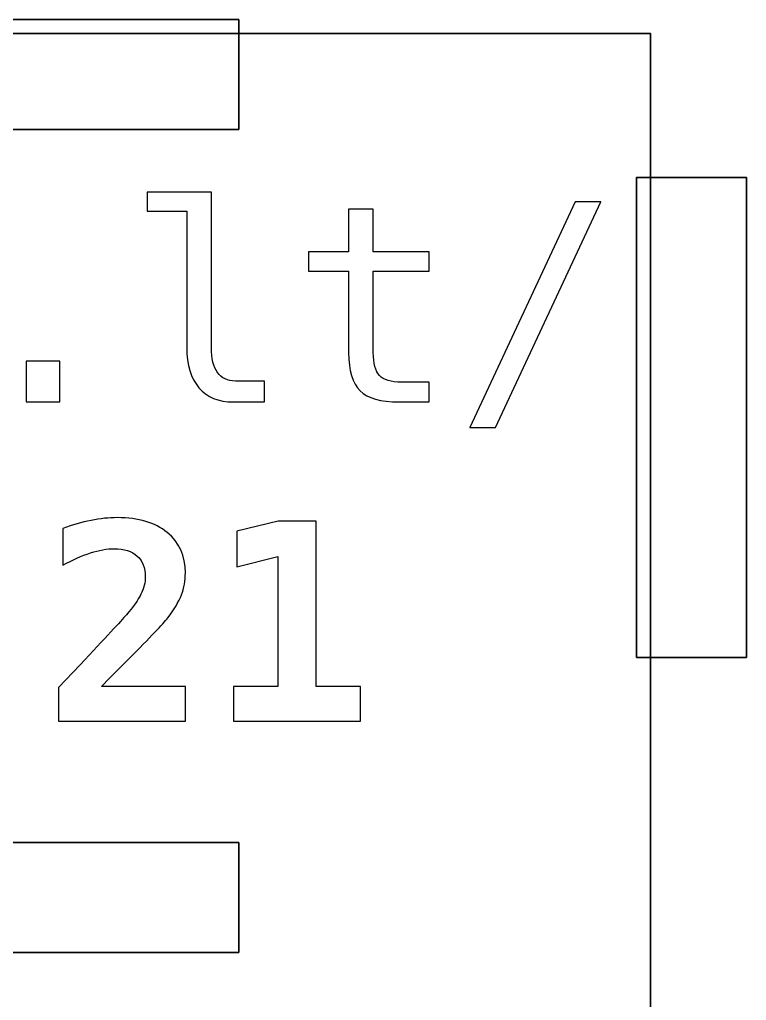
# Model space of a CAD drawing. Header units: centimetres. Extents: x -10.95 to -9.98, y -15.56 to -14.13.
# Drawn here: x -10.51 to -9.98, y -14.845 to -14.13 of the extents above; entities that cross this region are included whole.
import ezdxf

# ---------------------------------------------------------------- set-up
doc = ezdxf.new("R2010")
doc.units = ezdxf.units.CM
doc.header["$MEASUREMENT"] = 0
doc.layers.add('Layer 1', color=7, linetype='Continuous')

msp = doc.modelspace()

# ---------------------------------------------------------------- linework, layer by layer
at = {"layer": 'Layer 1', "color": 7, "lineweight": 35}
for points in [[(-10.95, -15.56), (-10.05, -15.56), (-10.05, -14.14), (-10.95, -14.14), (-10.95, -15.56)], [(-10.06, -14.59499), (-9.98, -14.59499), (-9.98, -14.24499), (-10.06, -14.24499), (-10.06, -14.59499)]]:
    msp.add_lwpolyline(points, close=True, dxfattribs=at)
for points in [[(-10.65, -14.20999), (-10.65, -14.20999), (-10.65, -14.12999), (-10.65, -14.12999), (-10.65, -14.12999), (-10.65, -14.12999), (-10.35, -14.12999), (-10.35, -14.12999), (-10.35, -14.12999), (-10.35, -14.12999), (-10.35, -14.20999), (-10.35, -14.20999), (-10.35, -14.20999), (-10.35, -14.20999), (-10.65, -14.20999), (-10.65, -14.20999)], [(-10.65, -14.80999), (-10.65, -14.80999), (-10.65, -14.72999), (-10.65, -14.72999), (-10.65, -14.72999), (-10.65, -14.72999), (-10.35, -14.72999), (-10.35, -14.72999), (-10.35, -14.72999), (-10.35, -14.72999), (-10.35, -14.80999), (-10.35, -14.80999), (-10.35, -14.80999), (-10.35, -14.80999), (-10.65, -14.80999), (-10.65, -14.80999)]]:
    msp.add_open_spline(points, degree=3, knots=[0, 0, 0, 0, 0.25, 0.25, 0.25, 0.25, 0.5, 0.5, 0.5, 0.5, 0.75, 0.75, 0.75, 0.75, 1, 1, 1, 1], dxfattribs=at)
at = {"layer": 'Layer 1', "color": 250}
for points, knots in [([(-10.3699, -14.36907), (-10.3699, -14.37713), (-10.36843, -14.3832), (-10.36547, -14.3873), (-10.36547, -14.3873), (-10.3625, -14.3914), (-10.35813, -14.39347), (-10.35233, -14.39347), (-10.35233, -14.39347), (-10.35233, -14.39347), (-10.33133, -14.39347), (-10.33133, -14.39347), (-10.33133, -14.39347), (-10.33133, -14.39347), (-10.33133, -14.4087), (-10.33133, -14.4087), (-10.33133, -14.4087), (-10.33133, -14.4087), (-10.35407, -14.4087), (-10.35407, -14.4087), (-10.35407, -14.4087), (-10.36483, -14.4087), (-10.37313, -14.40523), (-10.37903, -14.39833), (-10.37903, -14.39833), (-10.38493, -14.39143), (-10.38787, -14.38167), (-10.38787, -14.36907), (-10.38787, -14.36907), (-10.38787, -14.36907), (-10.38787, -14.26973), (-10.38787, -14.26973), (-10.38787, -14.26973), (-10.38787, -14.26973), (-10.41667, -14.26973), (-10.41667, -14.26973), (-10.41667, -14.26973), (-10.41667, -14.26973), (-10.41667, -14.25567), (-10.41667, -14.25567), (-10.41667, -14.25567), (-10.41667, -14.25567), (-10.3699, -14.25567), (-10.3699, -14.25567), (-10.3699, -14.25567), (-10.3699, -14.25567), (-10.3699, -14.36907), (-10.3699, -14.36907)], [0, 0, 0, 0, 0.083333, 0.083333, 0.083333, 0.083333, 0.166667, 0.166667, 0.166667, 0.166667, 0.25, 0.25, 0.25, 0.25, 0.333333, 0.333333, 0.333333, 0.333333, 0.416667, 0.416667, 0.416667, 0.416667, 0.5, 0.5, 0.5, 0.5, 0.583333, 0.583333, 0.583333, 0.583333, 0.666667, 0.666667, 0.666667, 0.666667, 0.75, 0.75, 0.75, 0.75, 0.833333, 0.833333, 0.833333, 0.833333, 0.916667, 0.916667, 0.916667, 0.916667, 1, 1, 1, 1]), ([(-10.3699, -14.36907), (-10.3699, -14.37713), (-10.36843, -14.3832), (-10.36547, -14.3873), (-10.36547, -14.3873), (-10.3625, -14.3914), (-10.35813, -14.39347), (-10.35233, -14.39347), (-10.35233, -14.39347), (-10.35233, -14.39347), (-10.33133, -14.39347), (-10.33133, -14.39347), (-10.33133, -14.39347), (-10.33133, -14.39347), (-10.33133, -14.4087), (-10.33133, -14.4087), (-10.33133, -14.4087), (-10.33133, -14.4087), (-10.35407, -14.4087), (-10.35407, -14.4087), (-10.35407, -14.4087), (-10.36483, -14.4087), (-10.37313, -14.40523), (-10.37903, -14.39833), (-10.37903, -14.39833), (-10.38493, -14.39143), (-10.38787, -14.38167), (-10.38787, -14.36907), (-10.38787, -14.36907), (-10.38787, -14.36907), (-10.38787, -14.26973), (-10.38787, -14.26973), (-10.38787, -14.26973), (-10.38787, -14.26973), (-10.41667, -14.26973), (-10.41667, -14.26973), (-10.41667, -14.26973), (-10.41667, -14.26973), (-10.41667, -14.25567), (-10.41667, -14.25567), (-10.41667, -14.25567), (-10.41667, -14.25567), (-10.3699, -14.25567), (-10.3699, -14.25567), (-10.3699, -14.25567), (-10.3699, -14.25567), (-10.3699, -14.36907), (-10.3699, -14.36907)], [0, 0, 0, 0, 0.083333, 0.083333, 0.083333, 0.083333, 0.166667, 0.166667, 0.166667, 0.166667, 0.25, 0.25, 0.25, 0.25, 0.333333, 0.333333, 0.333333, 0.333333, 0.416667, 0.416667, 0.416667, 0.416667, 0.5, 0.5, 0.5, 0.5, 0.583333, 0.583333, 0.583333, 0.583333, 0.666667, 0.666667, 0.666667, 0.666667, 0.75, 0.75, 0.75, 0.75, 0.833333, 0.833333, 0.833333, 0.833333, 0.916667, 0.916667, 0.916667, 0.916667, 1, 1, 1, 1]), ([(-10.10467, -14.2629), (-10.10467, -14.2629), (-10.0861, -14.2629), (-10.0861, -14.2629), (-10.0861, -14.2629), (-10.0861, -14.2629), (-10.16287, -14.42727), (-10.16287, -14.42727), (-10.16287, -14.42727), (-10.16287, -14.42727), (-10.18153, -14.42727), (-10.18153, -14.42727), (-10.18153, -14.42727), (-10.18153, -14.42727), (-10.10467, -14.2629), (-10.10467, -14.2629)], [0, 0, 0, 0, 0.25, 0.25, 0.25, 0.25, 0.5, 0.5, 0.5, 0.5, 0.75, 0.75, 0.75, 0.75, 1, 1, 1, 1]), ([(-10.10467, -14.2629), (-10.10467, -14.2629), (-10.0861, -14.2629), (-10.0861, -14.2629), (-10.0861, -14.2629), (-10.0861, -14.2629), (-10.16287, -14.42727), (-10.16287, -14.42727), (-10.16287, -14.42727), (-10.16287, -14.42727), (-10.18153, -14.42727), (-10.18153, -14.42727), (-10.18153, -14.42727), (-10.18153, -14.42727), (-10.10467, -14.2629), (-10.10467, -14.2629)], [0, 0, 0, 0, 0.25, 0.25, 0.25, 0.25, 0.5, 0.5, 0.5, 0.5, 0.75, 0.75, 0.75, 0.75, 1, 1, 1, 1]), ([(-10.25193, -14.26827), (-10.25193, -14.26827), (-10.25193, -14.29933), (-10.25193, -14.29933), (-10.25193, -14.29933), (-10.25193, -14.29933), (-10.2111, -14.29933), (-10.2111, -14.29933), (-10.2111, -14.29933), (-10.2111, -14.29933), (-10.2111, -14.3133), (-10.2111, -14.3133), (-10.2111, -14.3133), (-10.2111, -14.3133), (-10.25193, -14.3133), (-10.25193, -14.3133), (-10.25193, -14.3133), (-10.25193, -14.3133), (-10.25193, -14.37267), (-10.25193, -14.37267), (-10.25193, -14.37267), (-10.25193, -14.38073), (-10.2504, -14.38637), (-10.24733, -14.38953), (-10.24733, -14.38953), (-10.24427, -14.39273), (-10.23893, -14.39433), (-10.23133, -14.39433), (-10.23133, -14.39433), (-10.23133, -14.39433), (-10.2111, -14.39433), (-10.2111, -14.39433), (-10.2111, -14.39433), (-10.2111, -14.39433), (-10.2111, -14.4087), (-10.2111, -14.4087), (-10.2111, -14.4087), (-10.2111, -14.4087), (-10.23307, -14.4087), (-10.23307, -14.4087), (-10.23307, -14.4087), (-10.24657, -14.4087), (-10.25607, -14.406), (-10.2616, -14.4006), (-10.2616, -14.4006), (-10.26713, -14.3952), (-10.2699, -14.38587), (-10.2699, -14.37267), (-10.2699, -14.37267), (-10.2699, -14.37267), (-10.2699, -14.3133), (-10.2699, -14.3133), (-10.2699, -14.3133), (-10.2699, -14.3133), (-10.2991, -14.3133), (-10.2991, -14.3133), (-10.2991, -14.3133), (-10.2991, -14.3133), (-10.2991, -14.29933), (-10.2991, -14.29933), (-10.2991, -14.29933), (-10.2991, -14.29933), (-10.2699, -14.29933), (-10.2699, -14.29933), (-10.2699, -14.29933), (-10.2699, -14.29933), (-10.2699, -14.26827), (-10.2699, -14.26827), (-10.2699, -14.26827), (-10.2699, -14.26827), (-10.25193, -14.26827), (-10.25193, -14.26827)], [0, 0, 0, 0, 0.055556, 0.055556, 0.055556, 0.055556, 0.111111, 0.111111, 0.111111, 0.111111, 0.166667, 0.166667, 0.166667, 0.166667, 0.222222, 0.222222, 0.222222, 0.222222, 0.277778, 0.277778, 0.277778, 0.277778, 0.333333, 0.333333, 0.333333, 0.333333, 0.388889, 0.388889, 0.388889, 0.388889, 0.444444, 0.444444, 0.444444, 0.444444, 0.5, 0.5, 0.5, 0.5, 0.555556, 0.555556, 0.555556, 0.555556, 0.611111, 0.611111, 0.611111, 0.611111, 0.666667, 0.666667, 0.666667, 0.666667, 0.722222, 0.722222, 0.722222, 0.722222, 0.777778, 0.777778, 0.777778, 0.777778, 0.833333, 0.833333, 0.833333, 0.833333, 0.888889, 0.888889, 0.888889, 0.888889, 0.944444, 0.944444, 0.944444, 0.944444, 1, 1, 1, 1]), ([(-10.25193, -14.26827), (-10.25193, -14.26827), (-10.25193, -14.29933), (-10.25193, -14.29933), (-10.25193, -14.29933), (-10.25193, -14.29933), (-10.2111, -14.29933), (-10.2111, -14.29933), (-10.2111, -14.29933), (-10.2111, -14.29933), (-10.2111, -14.3133), (-10.2111, -14.3133), (-10.2111, -14.3133), (-10.2111, -14.3133), (-10.25193, -14.3133), (-10.25193, -14.3133), (-10.25193, -14.3133), (-10.25193, -14.3133), (-10.25193, -14.37267), (-10.25193, -14.37267), (-10.25193, -14.37267), (-10.25193, -14.38073), (-10.2504, -14.38637), (-10.24733, -14.38953), (-10.24733, -14.38953), (-10.24427, -14.39273), (-10.23893, -14.39433), (-10.23133, -14.39433), (-10.23133, -14.39433), (-10.23133, -14.39433), (-10.2111, -14.39433), (-10.2111, -14.39433), (-10.2111, -14.39433), (-10.2111, -14.39433), (-10.2111, -14.4087), (-10.2111, -14.4087), (-10.2111, -14.4087), (-10.2111, -14.4087), (-10.23307, -14.4087), (-10.23307, -14.4087), (-10.23307, -14.4087), (-10.24657, -14.4087), (-10.25607, -14.406), (-10.2616, -14.4006), (-10.2616, -14.4006), (-10.26713, -14.3952), (-10.2699, -14.38587), (-10.2699, -14.37267), (-10.2699, -14.37267), (-10.2699, -14.37267), (-10.2699, -14.3133), (-10.2699, -14.3133), (-10.2699, -14.3133), (-10.2699, -14.3133), (-10.2991, -14.3133), (-10.2991, -14.3133), (-10.2991, -14.3133), (-10.2991, -14.3133), (-10.2991, -14.29933), (-10.2991, -14.29933), (-10.2991, -14.29933), (-10.2991, -14.29933), (-10.2699, -14.29933), (-10.2699, -14.29933), (-10.2699, -14.29933), (-10.2699, -14.29933), (-10.2699, -14.26827), (-10.2699, -14.26827), (-10.2699, -14.26827), (-10.2699, -14.26827), (-10.25193, -14.26827), (-10.25193, -14.26827)], [0, 0, 0, 0, 0.055556, 0.055556, 0.055556, 0.055556, 0.111111, 0.111111, 0.111111, 0.111111, 0.166667, 0.166667, 0.166667, 0.166667, 0.222222, 0.222222, 0.222222, 0.222222, 0.277778, 0.277778, 0.277778, 0.277778, 0.333333, 0.333333, 0.333333, 0.333333, 0.388889, 0.388889, 0.388889, 0.388889, 0.444444, 0.444444, 0.444444, 0.444444, 0.5, 0.5, 0.5, 0.5, 0.555556, 0.555556, 0.555556, 0.555556, 0.611111, 0.611111, 0.611111, 0.611111, 0.666667, 0.666667, 0.666667, 0.666667, 0.722222, 0.722222, 0.722222, 0.722222, 0.777778, 0.777778, 0.777778, 0.777778, 0.833333, 0.833333, 0.833333, 0.833333, 0.888889, 0.888889, 0.888889, 0.888889, 0.944444, 0.944444, 0.944444, 0.944444, 1, 1, 1, 1]), ([(-10.50493, -14.3789), (-10.50493, -14.3789), (-10.48033, -14.3789), (-10.48033, -14.3789), (-10.48033, -14.3789), (-10.48033, -14.3789), (-10.48033, -14.4087), (-10.48033, -14.4087), (-10.48033, -14.4087), (-10.48033, -14.4087), (-10.50493, -14.4087), (-10.50493, -14.4087), (-10.50493, -14.4087), (-10.50493, -14.4087), (-10.50493, -14.3789), (-10.50493, -14.3789)], [0, 0, 0, 0, 0.25, 0.25, 0.25, 0.25, 0.5, 0.5, 0.5, 0.5, 0.75, 0.75, 0.75, 0.75, 1, 1, 1, 1]), ([(-10.50493, -14.3789), (-10.50493, -14.3789), (-10.48033, -14.3789), (-10.48033, -14.3789), (-10.48033, -14.3789), (-10.48033, -14.3789), (-10.48033, -14.4087), (-10.48033, -14.4087), (-10.48033, -14.4087), (-10.48033, -14.4087), (-10.50493, -14.4087), (-10.50493, -14.4087), (-10.50493, -14.4087), (-10.50493, -14.4087), (-10.50493, -14.3789), (-10.50493, -14.3789)], [0, 0, 0, 0, 0.25, 0.25, 0.25, 0.25, 0.5, 0.5, 0.5, 0.5, 0.75, 0.75, 0.75, 0.75, 1, 1, 1, 1]), ([(-10.45013, -14.6161), (-10.45013, -14.6161), (-10.3887, -14.6161), (-10.3887, -14.6161), (-10.3887, -14.6161), (-10.3887, -14.6161), (-10.3887, -14.6415), (-10.3887, -14.6415), (-10.3887, -14.6415), (-10.3887, -14.6415), (-10.48127, -14.6415), (-10.48127, -14.6415), (-10.48127, -14.6415), (-10.48127, -14.6415), (-10.48127, -14.61687), (-10.48127, -14.61687), (-10.48127, -14.61687), (-10.48127, -14.61687), (-10.46563, -14.6003), (-10.46563, -14.6003), (-10.46563, -14.6003), (-10.4471, -14.58057), (-10.43583, -14.56843), (-10.43187, -14.56387), (-10.43187, -14.56387), (-10.427, -14.55827), (-10.42347, -14.5533), (-10.42133, -14.54897), (-10.42133, -14.54897), (-10.41917, -14.54463), (-10.4181, -14.54037), (-10.4181, -14.53613), (-10.4181, -14.53613), (-10.4181, -14.52963), (-10.42007, -14.5246), (-10.424, -14.52107), (-10.424, -14.52107), (-10.42793, -14.5175), (-10.43353, -14.51573), (-10.44073, -14.51573), (-10.44073, -14.51573), (-10.4459, -14.51573), (-10.45167, -14.51677), (-10.45807, -14.5188), (-10.45807, -14.5188), (-10.4645, -14.52087), (-10.47117, -14.52383), (-10.47813, -14.52773), (-10.47813, -14.52773), (-10.47813, -14.52773), (-10.47813, -14.50087), (-10.47813, -14.50087), (-10.47813, -14.50087), (-10.47117, -14.49833), (-10.46437, -14.4964), (-10.45767, -14.49507), (-10.45767, -14.49507), (-10.451, -14.49373), (-10.4446, -14.49307), (-10.4385, -14.49307), (-10.4385, -14.49307), (-10.42307, -14.49307), (-10.41093, -14.49667), (-10.40213, -14.50387), (-10.40213, -14.50387), (-10.3933, -14.51103), (-10.3889, -14.52087), (-10.3889, -14.5333), (-10.3889, -14.5333), (-10.3889, -14.53903), (-10.38987, -14.5444), (-10.39177, -14.5494), (-10.39177, -14.5494), (-10.3937, -14.55443), (-10.397, -14.56), (-10.4017, -14.5661), (-10.4017, -14.5661), (-10.40513, -14.57053), (-10.4146, -14.5805), (-10.4301, -14.596), (-10.4301, -14.596), (-10.4385, -14.60437), (-10.44517, -14.6111), (-10.45013, -14.6161)], [0, 0, 0, 0, 0.047619, 0.047619, 0.047619, 0.047619, 0.095238, 0.095238, 0.095238, 0.095238, 0.142857, 0.142857, 0.142857, 0.142857, 0.190476, 0.190476, 0.190476, 0.190476, 0.238095, 0.238095, 0.238095, 0.238095, 0.285714, 0.285714, 0.285714, 0.285714, 0.333333, 0.333333, 0.333333, 0.333333, 0.380952, 0.380952, 0.380952, 0.380952, 0.428571, 0.428571, 0.428571, 0.428571, 0.47619, 0.47619, 0.47619, 0.47619, 0.52381, 0.52381, 0.52381, 0.52381, 0.571429, 0.571429, 0.571429, 0.571429, 0.619048, 0.619048, 0.619048, 0.619048, 0.666667, 0.666667, 0.666667, 0.666667, 0.714286, 0.714286, 0.714286, 0.714286, 0.761905, 0.761905, 0.761905, 0.761905, 0.809524, 0.809524, 0.809524, 0.809524, 0.857143, 0.857143, 0.857143, 0.857143, 0.904762, 0.904762, 0.904762, 0.904762, 0.952381, 0.952381, 0.952381, 0.952381, 1, 1, 1, 1]), ([(-10.45013, -14.6161), (-10.45013, -14.6161), (-10.3887, -14.6161), (-10.3887, -14.6161), (-10.3887, -14.6161), (-10.3887, -14.6161), (-10.3887, -14.6415), (-10.3887, -14.6415), (-10.3887, -14.6415), (-10.3887, -14.6415), (-10.48127, -14.6415), (-10.48127, -14.6415), (-10.48127, -14.6415), (-10.48127, -14.6415), (-10.48127, -14.61687), (-10.48127, -14.61687), (-10.48127, -14.61687), (-10.48127, -14.61687), (-10.46563, -14.6003), (-10.46563, -14.6003), (-10.46563, -14.6003), (-10.4471, -14.58057), (-10.43583, -14.56843), (-10.43187, -14.56387), (-10.43187, -14.56387), (-10.427, -14.55827), (-10.42347, -14.5533), (-10.42133, -14.54897), (-10.42133, -14.54897), (-10.41917, -14.54463), (-10.4181, -14.54037), (-10.4181, -14.53613), (-10.4181, -14.53613), (-10.4181, -14.52963), (-10.42007, -14.5246), (-10.424, -14.52107), (-10.424, -14.52107), (-10.42793, -14.5175), (-10.43353, -14.51573), (-10.44073, -14.51573), (-10.44073, -14.51573), (-10.4459, -14.51573), (-10.45167, -14.51677), (-10.45807, -14.5188), (-10.45807, -14.5188), (-10.4645, -14.52087), (-10.47117, -14.52383), (-10.47813, -14.52773), (-10.47813, -14.52773), (-10.47813, -14.52773), (-10.47813, -14.50087), (-10.47813, -14.50087), (-10.47813, -14.50087), (-10.47117, -14.49833), (-10.46437, -14.4964), (-10.45767, -14.49507), (-10.45767, -14.49507), (-10.451, -14.49373), (-10.4446, -14.49307), (-10.4385, -14.49307), (-10.4385, -14.49307), (-10.42307, -14.49307), (-10.41093, -14.49667), (-10.40213, -14.50387), (-10.40213, -14.50387), (-10.3933, -14.51103), (-10.3889, -14.52087), (-10.3889, -14.5333), (-10.3889, -14.5333), (-10.3889, -14.53903), (-10.38987, -14.5444), (-10.39177, -14.5494), (-10.39177, -14.5494), (-10.3937, -14.55443), (-10.397, -14.56), (-10.4017, -14.5661), (-10.4017, -14.5661), (-10.40513, -14.57053), (-10.4146, -14.5805), (-10.4301, -14.596), (-10.4301, -14.596), (-10.4385, -14.60437), (-10.44517, -14.6111), (-10.45013, -14.6161)], [0, 0, 0, 0, 0.047619, 0.047619, 0.047619, 0.047619, 0.095238, 0.095238, 0.095238, 0.095238, 0.142857, 0.142857, 0.142857, 0.142857, 0.190476, 0.190476, 0.190476, 0.190476, 0.238095, 0.238095, 0.238095, 0.238095, 0.285714, 0.285714, 0.285714, 0.285714, 0.333333, 0.333333, 0.333333, 0.333333, 0.380952, 0.380952, 0.380952, 0.380952, 0.428571, 0.428571, 0.428571, 0.428571, 0.47619, 0.47619, 0.47619, 0.47619, 0.52381, 0.52381, 0.52381, 0.52381, 0.571429, 0.571429, 0.571429, 0.571429, 0.619048, 0.619048, 0.619048, 0.619048, 0.666667, 0.666667, 0.666667, 0.666667, 0.714286, 0.714286, 0.714286, 0.714286, 0.761905, 0.761905, 0.761905, 0.761905, 0.809524, 0.809524, 0.809524, 0.809524, 0.857143, 0.857143, 0.857143, 0.857143, 0.904762, 0.904762, 0.904762, 0.904762, 0.952381, 0.952381, 0.952381, 0.952381, 1, 1, 1, 1]), ([(-10.35373, -14.6161), (-10.35373, -14.6161), (-10.3215, -14.6161), (-10.3215, -14.6161), (-10.3215, -14.6161), (-10.3215, -14.6161), (-10.3215, -14.52147), (-10.3215, -14.52147), (-10.3215, -14.52147), (-10.3215, -14.52147), (-10.35147, -14.5289), (-10.35147, -14.5289), (-10.35147, -14.5289), (-10.35147, -14.5289), (-10.35147, -14.50293), (-10.35147, -14.50293), (-10.35147, -14.50293), (-10.35147, -14.50293), (-10.3213, -14.4957), (-10.3213, -14.4957), (-10.3213, -14.4957), (-10.3213, -14.4957), (-10.29347, -14.4957), (-10.29347, -14.4957), (-10.29347, -14.4957), (-10.29347, -14.4957), (-10.29347, -14.6161), (-10.29347, -14.6161), (-10.29347, -14.6161), (-10.29347, -14.6161), (-10.26123, -14.6161), (-10.26123, -14.6161), (-10.26123, -14.6161), (-10.26123, -14.6161), (-10.26123, -14.6415), (-10.26123, -14.6415), (-10.26123, -14.6415), (-10.26123, -14.6415), (-10.35373, -14.6415), (-10.35373, -14.6415), (-10.35373, -14.6415), (-10.35373, -14.6415), (-10.35373, -14.6161), (-10.35373, -14.6161)], [0, 0, 0, 0, 0.090909, 0.090909, 0.090909, 0.090909, 0.181818, 0.181818, 0.181818, 0.181818, 0.272727, 0.272727, 0.272727, 0.272727, 0.363636, 0.363636, 0.363636, 0.363636, 0.454545, 0.454545, 0.454545, 0.454545, 0.545455, 0.545455, 0.545455, 0.545455, 0.636364, 0.636364, 0.636364, 0.636364, 0.727273, 0.727273, 0.727273, 0.727273, 0.818182, 0.818182, 0.818182, 0.818182, 0.909091, 0.909091, 0.909091, 0.909091, 1, 1, 1, 1]), ([(-10.35373, -14.6161), (-10.35373, -14.6161), (-10.3215, -14.6161), (-10.3215, -14.6161), (-10.3215, -14.6161), (-10.3215, -14.6161), (-10.3215, -14.52147), (-10.3215, -14.52147), (-10.3215, -14.52147), (-10.3215, -14.52147), (-10.35147, -14.5289), (-10.35147, -14.5289), (-10.35147, -14.5289), (-10.35147, -14.5289), (-10.35147, -14.50293), (-10.35147, -14.50293), (-10.35147, -14.50293), (-10.35147, -14.50293), (-10.3213, -14.4957), (-10.3213, -14.4957), (-10.3213, -14.4957), (-10.3213, -14.4957), (-10.29347, -14.4957), (-10.29347, -14.4957), (-10.29347, -14.4957), (-10.29347, -14.4957), (-10.29347, -14.6161), (-10.29347, -14.6161), (-10.29347, -14.6161), (-10.29347, -14.6161), (-10.26123, -14.6161), (-10.26123, -14.6161), (-10.26123, -14.6161), (-10.26123, -14.6161), (-10.26123, -14.6415), (-10.26123, -14.6415), (-10.26123, -14.6415), (-10.26123, -14.6415), (-10.35373, -14.6415), (-10.35373, -14.6415), (-10.35373, -14.6415), (-10.35373, -14.6415), (-10.35373, -14.6161), (-10.35373, -14.6161)], [0, 0, 0, 0, 0.090909, 0.090909, 0.090909, 0.090909, 0.181818, 0.181818, 0.181818, 0.181818, 0.272727, 0.272727, 0.272727, 0.272727, 0.363636, 0.363636, 0.363636, 0.363636, 0.454545, 0.454545, 0.454545, 0.454545, 0.545455, 0.545455, 0.545455, 0.545455, 0.636364, 0.636364, 0.636364, 0.636364, 0.727273, 0.727273, 0.727273, 0.727273, 0.818182, 0.818182, 0.818182, 0.818182, 0.909091, 0.909091, 0.909091, 0.909091, 1, 1, 1, 1])]:
    msp.add_open_spline(points, degree=3, knots=knots, dxfattribs=at)
at = {"layer": 'Layer 1', "color": 7, "lineweight": 20}
for points, knots in [([(-10.3699, -14.36907), (-10.3699, -14.37713), (-10.36843, -14.3832), (-10.36547, -14.3873), (-10.36547, -14.3873), (-10.3625, -14.3914), (-10.35813, -14.39347), (-10.35233, -14.39347), (-10.35233, -14.39347), (-10.35233, -14.39347), (-10.33133, -14.39347), (-10.33133, -14.39347), (-10.33133, -14.39347), (-10.33133, -14.39347), (-10.33133, -14.4087), (-10.33133, -14.4087), (-10.33133, -14.4087), (-10.33133, -14.4087), (-10.35407, -14.4087), (-10.35407, -14.4087), (-10.35407, -14.4087), (-10.36483, -14.4087), (-10.37313, -14.40523), (-10.37903, -14.39833), (-10.37903, -14.39833), (-10.38493, -14.39143), (-10.38787, -14.38167), (-10.38787, -14.36907), (-10.38787, -14.36907), (-10.38787, -14.36907), (-10.38787, -14.26973), (-10.38787, -14.26973), (-10.38787, -14.26973), (-10.38787, -14.26973), (-10.41667, -14.26973), (-10.41667, -14.26973), (-10.41667, -14.26973), (-10.41667, -14.26973), (-10.41667, -14.25567), (-10.41667, -14.25567), (-10.41667, -14.25567), (-10.41667, -14.25567), (-10.3699, -14.25567), (-10.3699, -14.25567), (-10.3699, -14.25567), (-10.3699, -14.25567), (-10.3699, -14.36907), (-10.3699, -14.36907)], [0, 0, 0, 0, 0.083333, 0.083333, 0.083333, 0.083333, 0.166667, 0.166667, 0.166667, 0.166667, 0.25, 0.25, 0.25, 0.25, 0.333333, 0.333333, 0.333333, 0.333333, 0.416667, 0.416667, 0.416667, 0.416667, 0.5, 0.5, 0.5, 0.5, 0.583333, 0.583333, 0.583333, 0.583333, 0.666667, 0.666667, 0.666667, 0.666667, 0.75, 0.75, 0.75, 0.75, 0.833333, 0.833333, 0.833333, 0.833333, 0.916667, 0.916667, 0.916667, 0.916667, 1, 1, 1, 1]), ([(-10.10467, -14.2629), (-10.10467, -14.2629), (-10.0861, -14.2629), (-10.0861, -14.2629), (-10.0861, -14.2629), (-10.0861, -14.2629), (-10.16287, -14.42727), (-10.16287, -14.42727), (-10.16287, -14.42727), (-10.16287, -14.42727), (-10.18153, -14.42727), (-10.18153, -14.42727), (-10.18153, -14.42727), (-10.18153, -14.42727), (-10.10467, -14.2629), (-10.10467, -14.2629)], [0, 0, 0, 0, 0.25, 0.25, 0.25, 0.25, 0.5, 0.5, 0.5, 0.5, 0.75, 0.75, 0.75, 0.75, 1, 1, 1, 1]), ([(-10.25193, -14.26827), (-10.25193, -14.26827), (-10.25193, -14.29933), (-10.25193, -14.29933), (-10.25193, -14.29933), (-10.25193, -14.29933), (-10.2111, -14.29933), (-10.2111, -14.29933), (-10.2111, -14.29933), (-10.2111, -14.29933), (-10.2111, -14.3133), (-10.2111, -14.3133), (-10.2111, -14.3133), (-10.2111, -14.3133), (-10.25193, -14.3133), (-10.25193, -14.3133), (-10.25193, -14.3133), (-10.25193, -14.3133), (-10.25193, -14.37267), (-10.25193, -14.37267), (-10.25193, -14.37267), (-10.25193, -14.38073), (-10.2504, -14.38637), (-10.24733, -14.38953), (-10.24733, -14.38953), (-10.24427, -14.39273), (-10.23893, -14.39433), (-10.23133, -14.39433), (-10.23133, -14.39433), (-10.23133, -14.39433), (-10.2111, -14.39433), (-10.2111, -14.39433), (-10.2111, -14.39433), (-10.2111, -14.39433), (-10.2111, -14.4087), (-10.2111, -14.4087), (-10.2111, -14.4087), (-10.2111, -14.4087), (-10.23307, -14.4087), (-10.23307, -14.4087), (-10.23307, -14.4087), (-10.24657, -14.4087), (-10.25607, -14.406), (-10.2616, -14.4006), (-10.2616, -14.4006), (-10.26713, -14.3952), (-10.2699, -14.38587), (-10.2699, -14.37267), (-10.2699, -14.37267), (-10.2699, -14.37267), (-10.2699, -14.3133), (-10.2699, -14.3133), (-10.2699, -14.3133), (-10.2699, -14.3133), (-10.2991, -14.3133), (-10.2991, -14.3133), (-10.2991, -14.3133), (-10.2991, -14.3133), (-10.2991, -14.29933), (-10.2991, -14.29933), (-10.2991, -14.29933), (-10.2991, -14.29933), (-10.2699, -14.29933), (-10.2699, -14.29933), (-10.2699, -14.29933), (-10.2699, -14.29933), (-10.2699, -14.26827), (-10.2699, -14.26827), (-10.2699, -14.26827), (-10.2699, -14.26827), (-10.25193, -14.26827), (-10.25193, -14.26827)], [0, 0, 0, 0, 0.055556, 0.055556, 0.055556, 0.055556, 0.111111, 0.111111, 0.111111, 0.111111, 0.166667, 0.166667, 0.166667, 0.166667, 0.222222, 0.222222, 0.222222, 0.222222, 0.277778, 0.277778, 0.277778, 0.277778, 0.333333, 0.333333, 0.333333, 0.333333, 0.388889, 0.388889, 0.388889, 0.388889, 0.444444, 0.444444, 0.444444, 0.444444, 0.5, 0.5, 0.5, 0.5, 0.555556, 0.555556, 0.555556, 0.555556, 0.611111, 0.611111, 0.611111, 0.611111, 0.666667, 0.666667, 0.666667, 0.666667, 0.722222, 0.722222, 0.722222, 0.722222, 0.777778, 0.777778, 0.777778, 0.777778, 0.833333, 0.833333, 0.833333, 0.833333, 0.888889, 0.888889, 0.888889, 0.888889, 0.944444, 0.944444, 0.944444, 0.944444, 1, 1, 1, 1]), ([(-10.50493, -14.3789), (-10.50493, -14.3789), (-10.48033, -14.3789), (-10.48033, -14.3789), (-10.48033, -14.3789), (-10.48033, -14.3789), (-10.48033, -14.4087), (-10.48033, -14.4087), (-10.48033, -14.4087), (-10.48033, -14.4087), (-10.50493, -14.4087), (-10.50493, -14.4087), (-10.50493, -14.4087), (-10.50493, -14.4087), (-10.50493, -14.3789), (-10.50493, -14.3789)], [0, 0, 0, 0, 0.25, 0.25, 0.25, 0.25, 0.5, 0.5, 0.5, 0.5, 0.75, 0.75, 0.75, 0.75, 1, 1, 1, 1]), ([(-10.45013, -14.6161), (-10.45013, -14.6161), (-10.3887, -14.6161), (-10.3887, -14.6161), (-10.3887, -14.6161), (-10.3887, -14.6161), (-10.3887, -14.6415), (-10.3887, -14.6415), (-10.3887, -14.6415), (-10.3887, -14.6415), (-10.48127, -14.6415), (-10.48127, -14.6415), (-10.48127, -14.6415), (-10.48127, -14.6415), (-10.48127, -14.61687), (-10.48127, -14.61687), (-10.48127, -14.61687), (-10.48127, -14.61687), (-10.46563, -14.6003), (-10.46563, -14.6003), (-10.46563, -14.6003), (-10.4471, -14.58057), (-10.43583, -14.56843), (-10.43187, -14.56387), (-10.43187, -14.56387), (-10.427, -14.55827), (-10.42347, -14.5533), (-10.42133, -14.54897), (-10.42133, -14.54897), (-10.41917, -14.54463), (-10.4181, -14.54037), (-10.4181, -14.53613), (-10.4181, -14.53613), (-10.4181, -14.52963), (-10.42007, -14.5246), (-10.424, -14.52107), (-10.424, -14.52107), (-10.42793, -14.5175), (-10.43353, -14.51573), (-10.44073, -14.51573), (-10.44073, -14.51573), (-10.4459, -14.51573), (-10.45167, -14.51677), (-10.45807, -14.5188), (-10.45807, -14.5188), (-10.4645, -14.52087), (-10.47117, -14.52383), (-10.47813, -14.52773), (-10.47813, -14.52773), (-10.47813, -14.52773), (-10.47813, -14.50087), (-10.47813, -14.50087), (-10.47813, -14.50087), (-10.47117, -14.49833), (-10.46437, -14.4964), (-10.45767, -14.49507), (-10.45767, -14.49507), (-10.451, -14.49373), (-10.4446, -14.49307), (-10.4385, -14.49307), (-10.4385, -14.49307), (-10.42307, -14.49307), (-10.41093, -14.49667), (-10.40213, -14.50387), (-10.40213, -14.50387), (-10.3933, -14.51103), (-10.3889, -14.52087), (-10.3889, -14.5333), (-10.3889, -14.5333), (-10.3889, -14.53903), (-10.38987, -14.5444), (-10.39177, -14.5494), (-10.39177, -14.5494), (-10.3937, -14.55443), (-10.397, -14.56), (-10.4017, -14.5661), (-10.4017, -14.5661), (-10.40513, -14.57053), (-10.4146, -14.5805), (-10.4301, -14.596), (-10.4301, -14.596), (-10.4385, -14.60437), (-10.44517, -14.6111), (-10.45013, -14.6161)], [0, 0, 0, 0, 0.047619, 0.047619, 0.047619, 0.047619, 0.095238, 0.095238, 0.095238, 0.095238, 0.142857, 0.142857, 0.142857, 0.142857, 0.190476, 0.190476, 0.190476, 0.190476, 0.238095, 0.238095, 0.238095, 0.238095, 0.285714, 0.285714, 0.285714, 0.285714, 0.333333, 0.333333, 0.333333, 0.333333, 0.380952, 0.380952, 0.380952, 0.380952, 0.428571, 0.428571, 0.428571, 0.428571, 0.47619, 0.47619, 0.47619, 0.47619, 0.52381, 0.52381, 0.52381, 0.52381, 0.571429, 0.571429, 0.571429, 0.571429, 0.619048, 0.619048, 0.619048, 0.619048, 0.666667, 0.666667, 0.666667, 0.666667, 0.714286, 0.714286, 0.714286, 0.714286, 0.761905, 0.761905, 0.761905, 0.761905, 0.809524, 0.809524, 0.809524, 0.809524, 0.857143, 0.857143, 0.857143, 0.857143, 0.904762, 0.904762, 0.904762, 0.904762, 0.952381, 0.952381, 0.952381, 0.952381, 1, 1, 1, 1]), ([(-10.35373, -14.6161), (-10.35373, -14.6161), (-10.3215, -14.6161), (-10.3215, -14.6161), (-10.3215, -14.6161), (-10.3215, -14.6161), (-10.3215, -14.52147), (-10.3215, -14.52147), (-10.3215, -14.52147), (-10.3215, -14.52147), (-10.35147, -14.5289), (-10.35147, -14.5289), (-10.35147, -14.5289), (-10.35147, -14.5289), (-10.35147, -14.50293), (-10.35147, -14.50293), (-10.35147, -14.50293), (-10.35147, -14.50293), (-10.3213, -14.4957), (-10.3213, -14.4957), (-10.3213, -14.4957), (-10.3213, -14.4957), (-10.29347, -14.4957), (-10.29347, -14.4957), (-10.29347, -14.4957), (-10.29347, -14.4957), (-10.29347, -14.6161), (-10.29347, -14.6161), (-10.29347, -14.6161), (-10.29347, -14.6161), (-10.26123, -14.6161), (-10.26123, -14.6161), (-10.26123, -14.6161), (-10.26123, -14.6161), (-10.26123, -14.6415), (-10.26123, -14.6415), (-10.26123, -14.6415), (-10.26123, -14.6415), (-10.35373, -14.6415), (-10.35373, -14.6415), (-10.35373, -14.6415), (-10.35373, -14.6415), (-10.35373, -14.6161), (-10.35373, -14.6161)], [0, 0, 0, 0, 0.090909, 0.090909, 0.090909, 0.090909, 0.181818, 0.181818, 0.181818, 0.181818, 0.272727, 0.272727, 0.272727, 0.272727, 0.363636, 0.363636, 0.363636, 0.363636, 0.454545, 0.454545, 0.454545, 0.454545, 0.545455, 0.545455, 0.545455, 0.545455, 0.636364, 0.636364, 0.636364, 0.636364, 0.727273, 0.727273, 0.727273, 0.727273, 0.818182, 0.818182, 0.818182, 0.818182, 0.909091, 0.909091, 0.909091, 0.909091, 1, 1, 1, 1])]:
    msp.add_open_spline(points, degree=3, knots=knots, dxfattribs=at)

doc.saveas('drawing.dxf')
